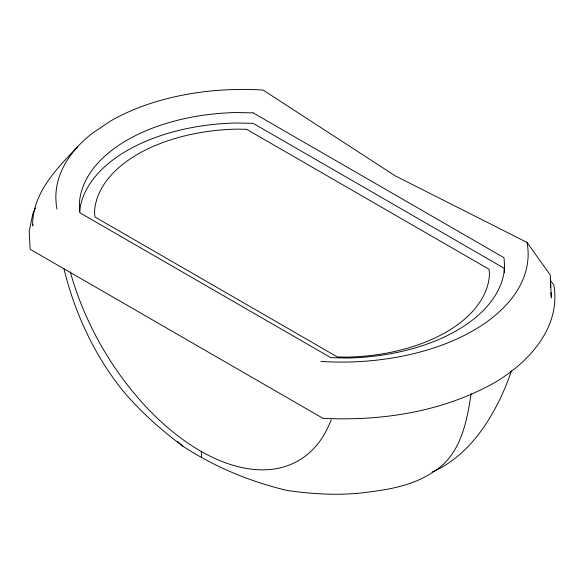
<?xml version="1.0" encoding="UTF-8"?>
<svg xmlns="http://www.w3.org/2000/svg" width="584" height="584" viewBox="0 0 584 584"><rect width="100%" height="100%" fill="white"/><g stroke="black" fill="none" stroke-linecap="round" stroke-linejoin="round"><path stroke-width="0.88" d="M471.106 393.521C467.025 421.743 460.411 455.476 434 471.354C412.063 486.764 384.922 490.188 358.999 493.21C335.121 495.422 311.133 493.867 287.43 490.531C250.507 481.815 215.065 467.185 183.259 446.431C161.213 430.131 140.532 411.742 122.866 390.725C94.25 355.152 74.686 312.82 63.89 268.574M33.018 224.19L32.667 225.95C32.047 193.348 56.677 168.71 77.584 146.81M511.445 370.803C504.685 391.068 495.305 410.333 483.238 427.977C470.375 446.424 454.476 461.645 434 471.354L432.277 471.93M35.493 208.035L32.879 213.547L29.2 231.359L30.142 249.266L322.959 418.326C381.374 421.232 441.686 411.976 493.312 383.374C527.841 363.584 561.224 327.96 553.858 285.021L550.259 280.225M551.011 292.584L551.332 297.877L550.259 274.991L527.016 242.426L395.076 175.769L263.136 90.075A186.836 107.865 0 0 0 110.58 121.019L92.418 133.203A186.836 107.865 0 0 0 56.984 209.101M177.704 441.723L183.259 446.431M550.42 282.875L550.69 287.284M504.299 272.618L504.029 268.18L253.142 123.333L236.235 122.99A163.447 94.367 0 0 0 79.526 211.795M201.385 451.432L201.385 456.892M527.016 242.426A186.836 107.865 0 0 1 320.864 361.445M331.223 419.626A196.392 113.384 60 0 1 201.67 451.688A196.392 113.384 60 0 1 70.328 271.947M253.142 112.873L236.235 112.529A163.447 94.367 0 0 0 79.38 203.086L79.971 212.846L330.858 357.7L347.765 358.036A163.447 94.367 0 0 0 504.62 267.479L504.029 257.719L253.142 112.873M246.66 129.327L236.834 129.122A148.278 85.607 0 0 0 94.535 211.284L94.878 216.949L337.34 356.941L347.166 357.138A148.278 85.607 0 0 0 489.465 274.984L489.122 269.312L246.66 129.327"/></g></svg>
